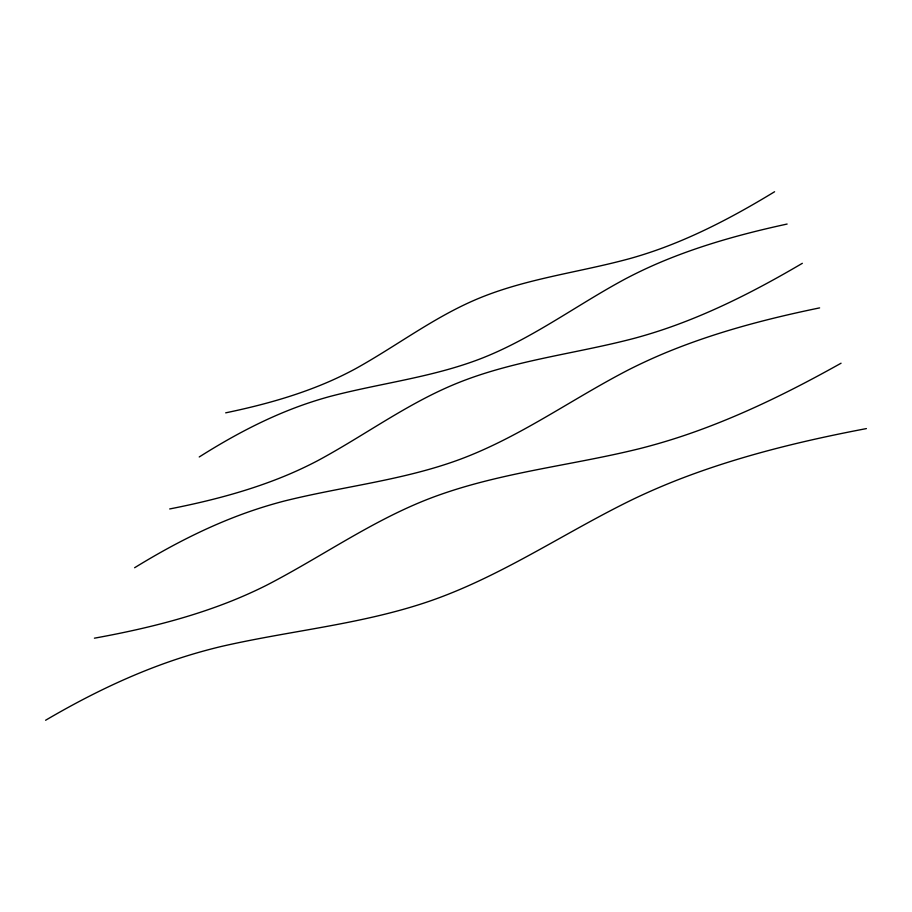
<?xml version="1.0" encoding="UTF-8"?>
<svg xmlns="http://www.w3.org/2000/svg" width="912" height="912" viewBox="0 0 912 912"><rect width="100%" height="100%" fill="white"/><g stroke="black" fill="none" stroke-linecap="round" stroke-linejoin="round"><path stroke-width="1.37" d="M199.238 456.969C231.055 436.825 264.446 418.882 299.888 406A373.031 308.108 9.7 0 1 329.677 396.538C380.464 383.12 433.371 377.317 482.516 357.983C533.44 337.839 577.513 304.528 625.541 278.81A407.482 343.072 -7.6 0 1 657.05 263.728C698.786 245.738 742.79 233.666 787.113 224.044M134.611 567.731C171.091 545.319 209.395 525.529 249.911 511.45A428.469 336.847 10 0 1 284.282 501.041C343.231 486.301 404.472 480.236 461.632 458.736C520.991 436.301 572.702 398.578 628.824 369.691A473.864 381.991 -5.9 0 1 665.92 352.636C715.35 332.207 767.311 318.664 819.614 307.891M774.584 191.748C738.64 213.636 701.362 233.677 661.804 248.258A483.964 447.439 -85.5 0 1 630.865 258.301C579.245 272.54 525.084 278.479 475.528 299.729C432.835 318.014 395.728 346.492 355.27 368.87A441.864 393.334 56.3 0 1 329.357 381.501C296.172 395.968 261.06 405.475 225.686 412.84M802.332 263.317C760.277 288.055 716.729 310.661 670.662 326.998A572.508 529.769 -87.2 0 1 634.729 338.204C575.016 353.993 512.533 360.297 455.077 384.055C406.285 404.221 363.66 436.004 317.353 460.868A518.153 451.543 52.7 0 1 287.804 474.799C249.922 490.724 209.942 501.041 169.7 508.953M45.6 720.252C88.373 695.161 133.232 673.273 180.462 657.951A503.458 368.915 10.2 0 1 221.103 646.517C291.316 630.352 363.991 624.218 432.311 600.221C503.435 575.096 565.976 531.799 633.498 499.058A566.671 428.857 -4.1 0 1 678.562 479.552C739.176 456.023 802.628 440.713 866.4 428.594M841.058 363.215C790.396 391.579 738.059 417.434 682.917 435.936A702.194 649.766 -89.5 0 1 640.064 448.533C571.881 465.473 501.053 472.222 434.796 496.573C374.752 518.632 322.517 556.434 265.985 585.538A627.616 529.416 49.2 0 1 231.614 600.974C187.484 618.587 141.086 629.725 94.415 638.183"/></g></svg>
